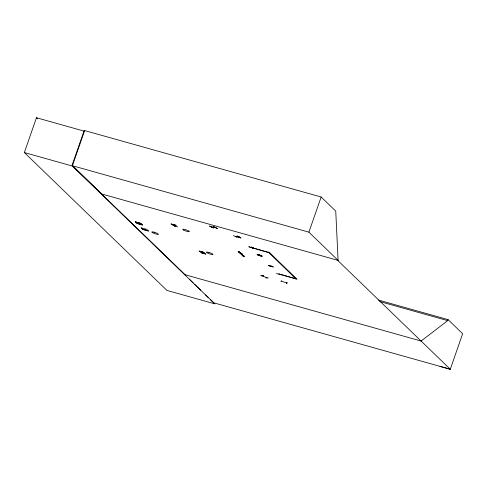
<?xml version="1.0" encoding="UTF-8"?>
<svg xmlns="http://www.w3.org/2000/svg" width="487" height="487" viewBox="0 0 487 487"><rect width="100%" height="100%" fill="white"/><g stroke="black" fill="none" stroke-linecap="round" stroke-linejoin="round"><path stroke-width="0.73" d="M257.879 254.476L261.854 256.515L258.019 254.494M213.458 226.54L217.421 228.525M240.943 237.96L236.986 235.933L240.895 238.003M154.209 232.196L154.209 232.214A3.506 0.59 19.2 0 0 152.888 232.829A3.506 0.59 19.2 0 0 158.385 234.375A3.506 0.59 19.2 0 0 154.215 232.226M208.777 252.394A3.488 0.59 19.2 0 1 212.935 254.537A3.488 0.59 19.2 0 1 207.456 252.997A3.488 0.59 19.2 0 1 208.777 252.394L208.771 252.339M205.824 254.031L200.705 252.619L205.885 254.098M257.069 254.719L262.128 256.168M257.13 254.786L262.164 256.107M281.51 274.851L276.47 273.53M24.35 152.547L72.301 166.012L214.864 303.882L166.913 290.41L24.35 152.547L36.47 117.744L84.421 131.21M84.105 130.772L72.088 165.282L101.588 193.948M72.301 166.012L84.647 130.559L321.152 196.998L335.744 211.108L338.088 260.387L337.534 260.228L450.28 369.256L462.65 333.729L448.058 319.618L378.496 300.077M142.594 225.031L137.072 223.466L135.483 221.889L141.035 223.381L142.594 225.031L137.097 223.393L135.508 221.816M141.206 227.849L142.874 229.365L148.358 230.984L142.849 229.438L141.206 227.849L146.733 229.322L148.358 230.984M176.124 225.353L171.12 224.008M175.119 225.511L174.894 226.005M175.296 225.56L175.186 226.102L175.363 225.591M209.538 226.059L213.696 228.007L209.568 226.023M204.187 252.497L199.116 251.042L204.272 252.516M237.175 237.534L233.407 235.556M238.49 236.919C239.208 235.97 237.93 237.078 238.995 237.047M238.63 236.992L238.91 236.426L238.709 237.017M242.149 253.721L238.143 251.755M241.948 253.77L238.313 251.736M243.877 255.413L242.636 255.937M251.712 247.104L251.444 247.676M259.425 255.486L259.486 254.774M259.748 255.529L259.297 255.395L259.522 254.774M259.614 254.884L259.498 255.425L259.699 254.823M259.845 254.945L259.674 255.48L259.674 254.92M268.708 251.937L268.556 252.369L296.072 278.984M263.437 275.691L260.916 275.721M268.252 265.579L273.359 266.937M271.606 265.975L270.571 266.657M273.262 266.937L268.173 265.5M280.896 281.504L281.48 280.652M286.782 283.519L287.087 282.618L286.551 283.391M101.034 193.796L338.112 260.405L308.904 232.159L321.152 196.998M421.091 341.034L447.705 320.635L448.058 319.618M286.575 283.44L286.867 282.533M248.918 246.787L253.995 248.303L248.894 246.812M176.209 225.378L171.04 223.917M243.713 255.943L243.299 255.742L243.847 255.943M270.322 266.097L270.973 266.371M270.827 266.298L271.082 266.486M270.571 266.687L271.831 266.127M211.644 227.052L215.169 227.49M215.309 227.575L211.784 227.119M235.373 236.524L238.953 237.035M235.848 236.658L235.714 236.572M240.164 252.771L240.718 252.905L240.341 252.844M263.607 275.77L260.88 275.752M281.431 281.163L286.545 282.941M173.573 224.696L175.162 226.09M175.253 226.199L173.749 224.75M201.642 251.84L203.146 253.295M203.322 253.343L201.831 251.907M262.767 276.032L262.566 275.892M308.904 232.159L72.405 165.726L185.145 274.753M172.672 225.444L177.725 226.905M268.854 252.656L251.615 247.609L269.548 252.65L297.064 279.258L278.838 273.938L295.779 278.698M379.769 301.55L447.705 320.635M184.591 274.595L421.651 341.192M213.775 302.823L450.28 369.256L440.011 366.388M258.591 254.853L260.052 255.267L258.597 254.89M135.483 221.889L141.011 223.454M259.608 255.444L259.565 255.352M242.611 255.371L242.77 255.529M270.419 266.097L270.912 266.279M266.913 277.858L266.59 277.712M268.325 277.882L265.884 277.907M262.426 275.892L267.028 277.852M213.257 226.528L217.281 228.494M36.47 117.744L37.56 118.798M189.425 279.295L193.181 282.941M194.794 284.511L200.699 290.246M205.532 294.939L208.217 297.551M210.36 299.639L213.58 302.768M251.535 247.055L251.341 247.579L251.554 247.067M144.797 229.298L145.254 229.499L144.797 229.298M139.057 223.338L139.513 223.539L139.057 223.338M240.109 252.893L239.641 252.71L242.672 255.291L240.079 252.893M239.409 251.882L238.417 251.602L243.482 256.503L244.474 256.777L239.409 251.882M183.812 230.15A3.506 0.59 19.2 0 0 189.309 231.696A3.506 0.59 19.2 0 0 185.133 229.547A3.506 0.59 19.2 0 0 183.812 230.15"/></g></svg>
